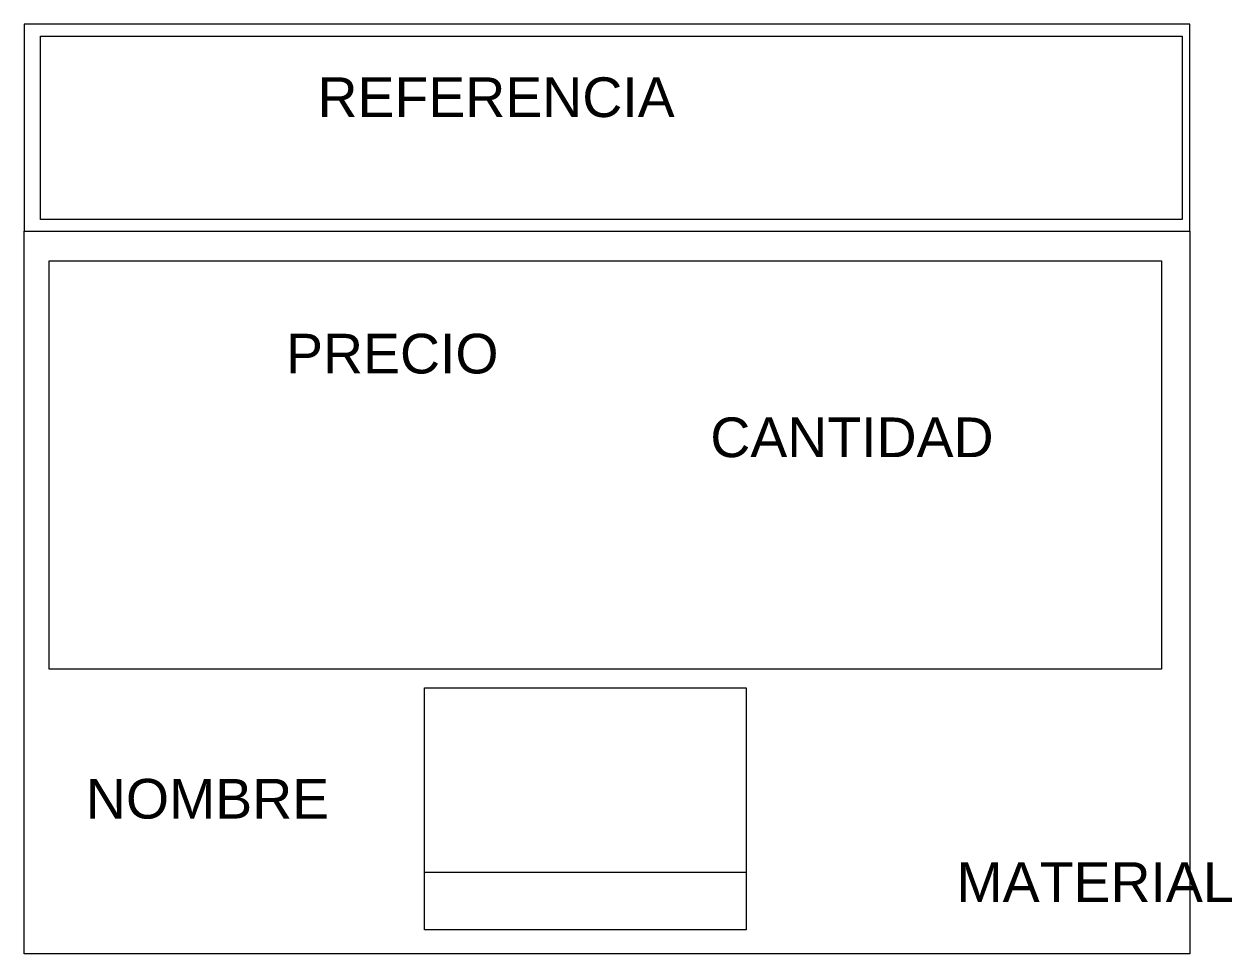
# Model space of a CAD drawing. Header units: millimetres. Extents: x 20 to 385, y 7 to 288.
import ezdxf

# ---------------------------------------------------------------- set-up
doc = ezdxf.new("R2010")
doc.units = ezdxf.units.MM
doc.header["$MEASUREMENT"] = 0
doc.styles.get("Standard").update_dxf_attribs({"font": 'arial.ttf'})

msp = doc.modelspace()

# ---------------------------------------------------------------- linework, layer by layer
msp.add_line((141.06, 31.91), (238.26, 31.91))
for points in [[(19.94, 225.66), (372.49, 225.66), (372.49, 288.28), (19.94, 288.28)], [(24.92, 284.64), (370.14, 284.64), (370.14, 229.24), (24.92, 229.24)], [(19.94, 225.66), (372.49, 225.66), (372.49, 7.16), (19.94, 7.16)], [(27.47, 216.7), (363.94, 216.7), (363.94, 93.24), (27.47, 93.24)], [(141.06, 87.63), (238.26, 87.63), (238.26, 14.39), (141.06, 14.39)]]:
    msp.add_lwpolyline(points, close=True)

# ---------------------------------------------------------------- texts
for tag, p, s, flags in [('REFERENCIA', (108.65, 260.19), 'E56D4FE1561E65DG4E', 5), ('PRECIO', (99.14, 182.66), '900', 1), ('CANTIDAD', (227.46, 157.35), '1', 1), ('MATERIAL', (301.92, 22.87), 'PLASTICO', 1)]:
    msp.add_attdef(tag, p, s, height=12, dxfattribs=dict(flags=flags))
msp.add_attdef('NOMBRE', (38.62, 48.06), 'PORTATILBL1', height=12)

doc.saveas('drawing.dxf')
